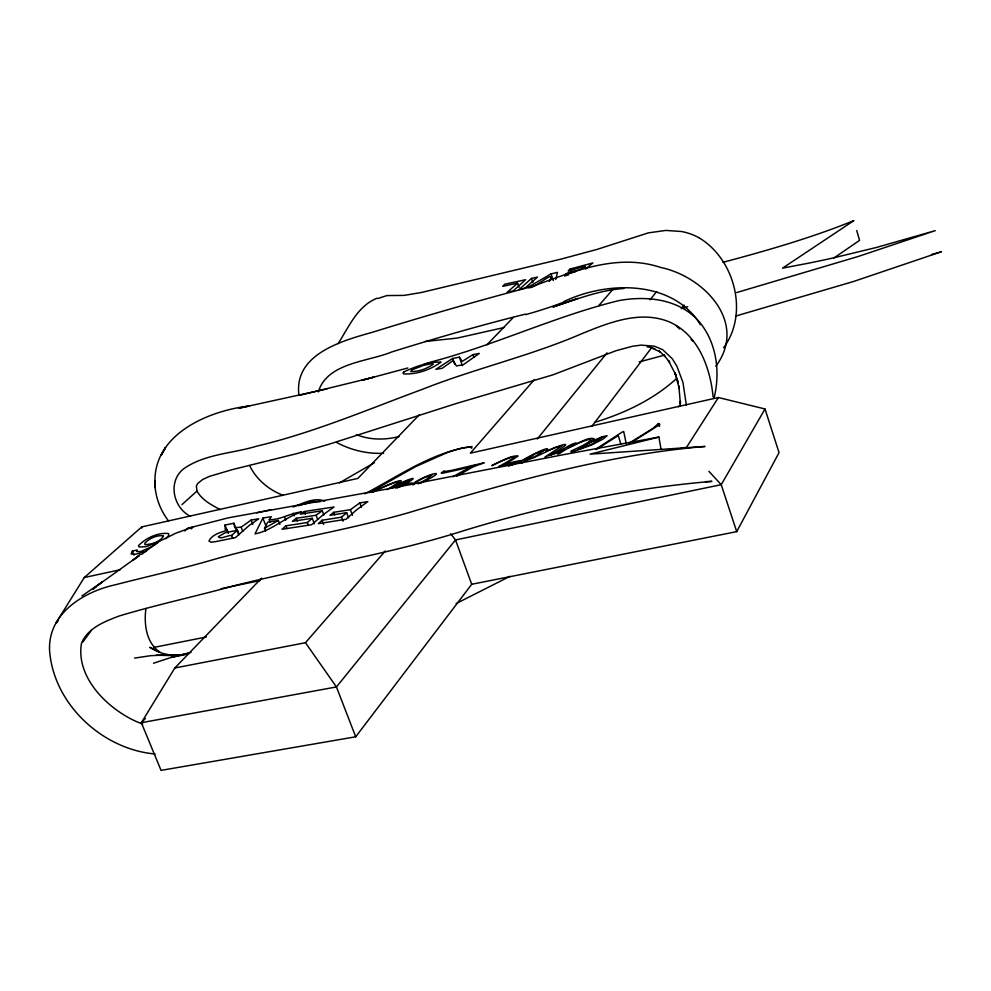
<?xml version="1.0" encoding="UTF-8"?>
<svg xmlns="http://www.w3.org/2000/svg" width="991" height="991" viewBox="0 0 991 991"><rect width="100%" height="100%" fill="white"/><g stroke="black" fill="none" stroke-linecap="round" stroke-linejoin="round"><path stroke-width="1.49" d="M680.396 401.343L680.359 403.585L678.86 385.846L679.293 388.819L675.082 373.099L676.073 375.465L668.442 360.625L669.693 362.359L664.094 355.323M141.75 528.067L141.775 526.902L357.875 478.405L419.379 414.721M410.41 484.587C408.428 481.688 402.16 486.16 399.2 487.077M680.136 406.124L680.346 401.689M155.277 487.857C149.715 435.829 206.735 410.844 249.67 405.938L238.707 408.242L326.968 388.93M236.49 529.739L233.938 523.248L224.994 525.032L225.254 529.467L227.273 530.235L228.376 533.034M145.937 608.499C143.844 623.673 146.049 642.874 159.861 652.078L149.852 647.321C161.211 654.927 174.961 657.157 188.055 653.292M318.322 391.916C327.129 362.545 367.884 361.839 391.841 351.929C436.003 338.142 480.424 325.246 525.341 314.147M714.015 398.196C720.482 372.492 716.766 342.948 699.51 322.087C679.913 298.898 646.442 295.318 618.273 300.744C554.105 316.55 493.976 345.648 429.908 362.285M555.778 279.425L557.475 272.339L551.033 273.925L527.992 287.279C532.229 291.416 557.896 266.554 549.262 281.419M265.6 531.027L264.523 528.253L267.768 522.146L278.36 520.448L279.858 524.35M261.562 578.162L174.825 667.984L141.341 722.712L161.062 770.379L355.707 736.784L471.704 584.281L736.709 531.647L779.037 452.639L765.015 408.973L718.413 397.515L470.366 453.172L534.446 379.528M765.015 408.973L721.225 484.673L455.513 539.934L336.432 686.949L141.341 722.712L145.417 718.425M715.861 366.224C748.279 322.385 703.721 276.229 660.353 267.372C616.712 252.891 572.835 271.831 532.192 286.486C478.529 300.607 425.189 315.869 372.195 332.344C341.771 340.817 294.339 354.233 298.824 394.257M412.826 484.971L416.344 482.072A41.399 11.26 -20.1 0 1 424.136 477.749L432.187 474.813L427.096 478.901A40.049 10.591 -20.3 0 1 421.497 482.084L417.991 483.843M141.775 526.902L84.285 577.53L55.942 623.029L58.011 621.171M338.067 343.679C348.931 326.993 357.243 306.182 377.051 298.204M718.413 397.515L686.627 447.201L680.706 448.477M269.23 519.73L271.274 516.695L262.863 518.07L255.009 533.901C271.893 530.693 285.036 517.141 301.574 511.963C290.301 512.929 280.862 519.866 269.23 519.73L270.233 522.307M82.835 642.044L91.469 630.251M591.763 426.427L651.446 347.952M681.263 308.746L684.063 305.067M537.283 438.988L607.049 352.846M650.059 299.765L656.711 291.54M152.911 546.128L140.784 551.541L136.684 551.516L137.291 550.005L132.373 551.095L131.072 554.019L135.494 554.254L146.482 551.182M723.566 347.754C749.159 313.528 734.653 258.8 698.729 237.605M633.014 441.478L659.845 424.458L658.346 423.615L653.23 428.223L628.851 443.311M174.825 667.984L305.451 642.713L385.288 550.959M598.651 305.736L613.454 288.728M531.498 278.421L519.073 289.508L525.094 288.009L537.494 277.071L531.498 278.421L532.91 282.509M486.866 344.831L513.264 317.492M517.599 283.129L507.206 292.295L513.227 290.871L525.589 279.722L504.729 284.219L502.697 286.349L517.599 283.129L519.049 287.316M165.844 538.782L168.631 535.598L168.606 533.542C157.817 532.353 145.813 537.977 138.467 545.682L139.074 547.007L146.011 546.66L158.287 542.151L154.026 545.446M586.424 268.239L592.891 262.937L570.147 269.032L568.19 270.902L584.888 266.319L585.83 269.081M521.972 463.045L524.09 461.174L533.802 457.693L555.542 447.412L561.86 445.938L544.951 457.037L564.313 449.22C563.371 449.753 553.176 455.476 559.308 453.655C568.822 447.114 579.487 441.813 590.686 439.001C592.172 443.299 560.658 454.423 574.359 450.583L571.411 452.243L591.478 445.07L603.259 438.963L607.136 435.718L601.686 436.882L587.874 443.373L594.29 438.827C587.849 436.201 575.721 445.38 568.462 447.684L576.341 443.126C570.197 442.977 558.887 453.816 550.686 454.906C577.679 439.087 563.235 444.042 545.682 451.363C555.74 442.333 523 459.192 522.455 460.443M237.456 530.197L224.957 532.848L218.28 536.788C220.163 539.847 228.017 535.053 231.597 535.437L237.456 530.197L239.116 534.434M191.139 528.86L193.22 526.927L187.894 528.104L184.784 530.965M314.407 523.83L312.276 518.268L307.334 522.505L285.879 525.825L282.076 529.293L311.645 524.685L324.057 514.032L334.078 506.983L304.262 511.542L300.335 514.131L322.286 510.774L323.908 515.06M346.664 512.681L341.523 517.178L322.063 520.238L318.359 523.644L346.02 519.284L356.549 509.857L367.834 501.595L359.844 502.92L350.38 509.671L333.682 512.322L329.916 515.332L346.664 512.681L348.584 517.773M181.972 504.63L196.949 491.078L196.379 486.061L197.593 483.596L202.672 479.495L209.46 476.374L232.6 469.548L296.978 453.593L328.888 444.265L456.17 403.548L552.941 374.833L615.944 350.74L632.506 346.255L641.165 345.116L654.382 346.193L662.657 349.662L672.356 358.816L676.94 366.311L682.972 382.501L686.367 405.269M141.626 554.403L158.052 542.015L175.828 533.208L193.456 526.803L228.487 517.785L389.054 488.687L561.922 454.956L658.891 437.081L661.071 449.468M519.123 463.193L521.539 461.075L511.876 465.101M584.888 266.319C579.648 272.104 570.271 269.998 564.548 274.903L575.796 271.596M675.899 379.132C652.796 399.906 624.157 413.383 594.637 422.377M96.152 586.66L92.807 589.36L102.271 581.853L81.968 595.963M98.369 584.863L139.186 555.604L133.104 560.101M133.091 560.051L140.276 554.341M322.286 510.774L316.079 515.246L296.247 518.281L292.407 521.316L312.276 518.268M678.315 406.793L680.383 405.183M233.938 523.248L234.731 527.67L241.123 527.187L251.132 520.077L258.775 518.751L248.989 525.614L235.437 537.618L214.886 541.78L211.071 542.201L208.903 541.049C212.161 534.409 220.708 532.34 227.273 530.235M833.939 257.97L859.569 240.367L856.732 230.507M596.26 449.468L618.31 435.569L620.762 443.931M595.777 449.196L623.005 431.568L623.748 431.642L626.25 443.844M377.856 298.514L386.862 295.578L404.142 295.392L421.187 292.531L561.055 259.097L597.164 249.373L648.25 232.897L665.741 230.432L681.585 231.51A55.087 50.628 20.9 0 1 698.729 237.592M264.523 528.253L278.36 520.448M386.886 489.69C417.384 471.704 379.144 488.699 372.666 492.316M456.665 476.299L472.992 466.885L484.203 462.785L451.277 470.452L444.464 471.505L444.154 470.849L441.193 473.103L443.485 472.98A62.322 16.351 -19.8 0 0 448.242 471.976C487.659 463.862 480.239 460.406 452.924 476.82M472.942 354.605L462.202 361.405L459.378 357.156L452.59 358.482L435.817 369.358L442.259 368.268L453.259 360.402L456.356 365.927L463.144 364.799L479.297 353.44L472.942 354.605L473.909 357.355M364.775 493.852C398.927 475.977 433.117 451.487 471.939 446.557L471.716 448.254L470.192 447.065L463.144 447.808A41.981 11.149 -19.9 0 0 447.015 452.676L415.526 466.674L369.333 492.651M391.556 488.055L409.246 479.929L395.793 487.993M374.437 462.673L339.504 482.828M397.255 488.018L397.911 487.671M456.17 603.556L509.969 576.341M372.207 492.316C374.214 490.557 417.31 471.481 394.666 486.11C399.98 482.89 426.762 471.431 404.551 484.512L411.649 482.951L413.284 483.472C426.576 473.834 453.581 467.207 420.593 483.199M508.556 466.179C530.185 456.38 502.338 466.538 498.832 466.55C529.157 450.001 507.404 457.817 491.796 465.671C495.921 463.85 511.802 454.609 518.045 456.083C493.035 472.707 506.166 461.856 522.356 460.456M293.039 506.996C302.788 503.49 314.469 496.9 324.751 501.149M298.142 505.757L313.243 501.446L320.353 501.681M564.164 301.45C607.012 280.899 672.691 279.586 700.426 324.689M153.481 663.239L171.22 657.417L191.015 652.375M552.854 307.012L577.939 298.415L553.449 306.739C576.502 299.393 599.456 290.165 623.847 288.48M424.037 364.192L428.434 362.756M564.622 276.006L568.648 274.767M682.291 308.325L687.717 306.727M931.466 254.613L941.45 251.726L853.697 281.444L735.892 316.005M736.697 292.556L858.243 256.471L935.256 230.643L876.366 247.49L831.399 258.354A351.037 70.064 -16.9 0 1 808.284 263.222L782.506 268.165L853.895 220.621C811.394 237.803 767.245 250.525 722.984 262.318M664.527 355.1L639.158 361.963M407.834 367.983L361.566 380.395L374.226 377.063L299.455 395.359M503.985 327.55L457.21 338.08L425.164 341.486M658.891 437.081L590.079 454.151L705.022 446.458C603.829 455.08 506.141 483.286 409.345 512.458C344.224 531.3 276.923 541.16 211.801 560.064C179.805 569.33 147.275 576.514 115.043 584.851C83.517 591.788 48.125 613.466 49.55 649.997C53.13 703.771 102.246 749.444 155.141 753.978M399.175 436.498C385.165 440.177 369.891 440.091 356.351 434.628M256.756 512.818L270.828 509.696M84.285 577.53L120.357 569.714M221.104 588.679L260.063 580.577M171.22 657.417L188.649 653.936M153.803 647.42L206.388 636.978M134.603 658.098L150.508 655.695L168.297 654.853M705.468 481.676L711.947 481.366C627.328 488.551 544.047 506.005 462.921 530.941C388.175 554.613 310.579 566.579 234.681 585.607C196.391 596.26 157.445 604.498 119.378 615.931C104.935 621.407 87.877 627.823 81.522 643.171C75.081 679.306 111.624 712.876 142.729 724.099M383.641 453.234C367.426 454.113 351.111 450.187 336.816 442.568M177.897 654.952L162.041 654.94L172.991 655.187M156.182 655.237L177.575 655.695M647.148 346.8L651.099 347.519M654.853 348.708L650.071 347.284L660.155 351.83L658.916 350.876L665.395 356.661M283.315 495.413C269.032 490.012 256.198 479.458 249.633 465.51M220.237 509.597C211.479 505.014 202.003 499.972 196.949 491.078M190.52 516.385C173.004 507.689 167.504 481.292 183.744 468.731C204.964 453.866 232.328 453.568 256.434 446.247C313.552 432.695 367.686 409.543 422.6 389.24C474.788 368.541 529.912 356.116 581.506 333.806C608.796 322.657 640.161 309.972 669.309 321.889C698.135 334.475 710.25 367.512 713.099 396.809M676.308 325.841L679.715 328.975M691.061 339.405L693.328 341.499M708.887 471.307L721.225 484.673L736.709 531.647M450.645 533.777L455.513 539.934L471.704 584.281M305.451 642.713L336.432 686.949L355.707 736.784M168.396 520.758C159.65 509.312 154.683 495.178 154.856 480.746M132.373 551.095L134.02 555.146M241.123 527.187L242.758 531.337M231.597 535.437L232.724 538.311M224.994 525.032L228.079 532.873M236.019 527.98L238.744 534.917M251.132 520.077L252.804 524.363M262.863 518.07L266.133 526.481M284.69 517.265L285.767 520.077M285.879 525.825L286.907 528.5M304.262 511.542L305.377 514.44M307.334 522.505L308.424 525.366M296.247 518.281L297.337 521.105M293.237 513.251L294.24 515.853M322.063 520.238L323.648 524.388M316.079 515.246L317.615 519.284M333.682 512.322L334.648 514.886M350.38 509.671L352.486 515.283M341.523 517.178L343.022 521.155M359.844 502.92L361.442 507.206M459.378 357.156L462.425 365.716M452.59 358.482L454.658 364.279M551.033 273.925L553.3 280.552M570.147 269.032L571.051 271.695M677.398 380.185L678.278 382.774L675.082 373.099M658.681 423.541L659.572 426.204M658.346 423.615L659.25 426.279M564.523 301.871A357.974 244.616 2.6 0 1 525.639 314.63M163.453 536.181C159.836 542.04 151.549 544.332 144.971 544.641L144.81 543.204C149.381 538.398 156.553 535.041 163.205 535.747L163.453 536.181M602.726 437.118L591.639 444.228L578.063 449.555L591.875 441.528L602.726 437.118M544.431 450.087L535.549 456.256L525.069 460.431L535.19 453.742L544.431 450.087M164.605 449.01L161.186 455.34L165.485 447.573L164.605 449.01M404.093 371.786L402.941 373.012L403.659 373.929C416.753 374.548 430.54 369.829 441.032 362.099C429.041 361.641 415.34 366.571 404.093 371.786M411.699 369.94L410.757 371.551C418.697 371.687 426.848 368.813 433.278 364.18L431.32 363.709L423.541 365.369L411.699 369.94"/></g></svg>
